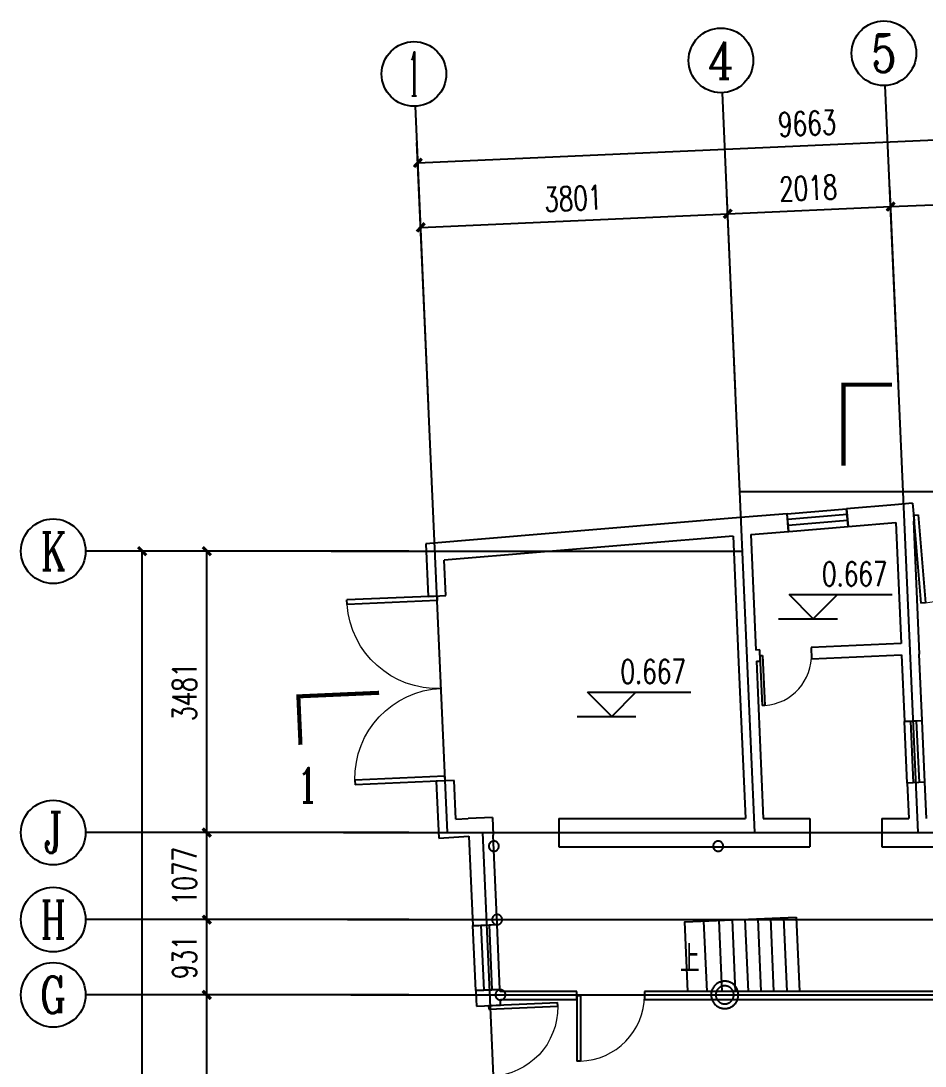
# Model space of a CAD drawing. Extents: x -20250 to 331240, y -699 to 63168.
# Drawn here: x 62194 to 73380, y 50067 to 62999 of the extents above; entities that cross this region are included whole.
import ezdxf
from ezdxf.enums import TextEntityAlignment as Align

# ---------------------------------------------------------------- set-up
doc = ezdxf.new("R2010")
doc.units = 0
doc.header["$LTSCALE"] = 1000
doc.header["$MEASUREMENT"] = 0
for name, color, linetype in [('AXIS', 3, 'Continuous'), ('AXIS_TEXT', 7, 'Continuous'), ('DIM_ELEV', 3, 'Continuous'), ('DIM_SYMB', 3, 'Continuous'), ('DOTE', 1, 'Continuous'), ('PUB_TEXT', 7, 'Continuous'), ('WALL', 9, 'Continuous'), ('WINDOW', 4, 'Continuous'), ('台阶', 3, 'Continuous'), ('柱子', 9, 'Continuous')]:
    doc.layers.add(name, color=color, linetype=linetype)
doc.styles.add('_TCH_AXIS', font='COMPLEX', dxfattribs={"bigfont": 'GBCBIG'})
doc.styles.add('_TCH_DIM', font='SIMPLEX', dxfattribs={"bigfont": 'GBCBIG'})
doc.styles.add('_TCH_DIM_T3', font='SIMPLEX', dxfattribs={"width": 0.705882, "bigfont": 'GBCBIG'})
doc.styles.add('_TCH_LABEL', font='COMPLEX', dxfattribs={"bigfont": 'GBCBIG'})
doc.styles.add('COMPLEX', font='COMPLEX')
doc.dimstyles.new('_TCH_ARCH&&100', dxfattribs={"dimtxt": 297.5, "dimasz": 100, "dimexe": 250, "dimexo": 300, "dimgap": 126.25, "dimtad": 1, "dimdec": 0, "dimzin": 0, "dimdsep": 46, "dimtxsty": '_TCH_DIM_T3', "dimblk": 'ARCHTICK', "dimcen": 0.09, "dimclrt": 7, "dimazin": 2, "dimtfac": 1, "dimtdec": 0, "dimtix": 1, "dimtmove": 2, "dimatfit": 3, "dimfxl": 1, "dimtolj": 1, "dimtzin": 0, "dimarcsym": 0})

# ---------------------------------------------------------------- blocks, each defined once
blk = doc.blocks.new('_ArchTick')
at = {"color": 0, "linetype": 'ByBlock', "const_width": 0.4}
blk.add_lwpolyline([(-0.5, -0.5), (0.5, 0.5)], dxfattribs=at)
blk = doc.blocks.new('*D10')
at = {"layer": 'AXIS', "color": 0, "lineweight": -2, "transparency": 16777216}
for p, q in [((76891, 58672), (76783, 61120)), ((73051, 58503), (72943, 60950)), ((72954, 60701), (76794, 60870))]:
    blk.add_line(p, q, dxfattribs=at)
at = {"layer": 'Defpoints', "color": 0, "transparency": 16777216}
for p in [(76794, 60870), (76904, 58372), (73064, 58203)]:
    blk.add_point(p, dxfattribs=at)
at = {"layer": 'AXIS', "color": 0, "lineweight": -2, "transparency": 16777216, "xscale": 100, "yscale": 100, "zscale": 100}
for p, rotation in [((76794, 60870), 2.524699027739362), ((72954, 60701), 182.5246990277393)]:
    blk.add_blockref('_ArchTick', p, dxfattribs=dict(at, rotation=rotation))
at = {"layer": 'AXIS', "color": 7, "transparency": 16777216, "insert": (74862, 61060), "char_height": 297.5, "attachment_point": 5, "rotation": 2.5247, "style": '_TCH_DIM_T3'}
blk.add_mtext('\\A1;3844', dxfattribs=at)
blk = doc.blocks.new('*D11')
at = {"layer": 'AXIS', "color": 0, "lineweight": -2, "transparency": 16777216}
for p, q in [((73051, 58503), (72943, 60950)), ((71035, 58414), (70927, 60861)), ((70938, 60612), (72954, 60701))]:
    blk.add_line(p, q, dxfattribs=at)
at = {"layer": 'Defpoints', "color": 0, "transparency": 16777216}
for p in [(72954, 60701), (73064, 58203), (71048, 58114)]:
    blk.add_point(p, dxfattribs=at)
at = {"layer": 'AXIS', "color": 0, "lineweight": -2, "transparency": 16777216, "xscale": 100, "yscale": 100, "zscale": 100}
for p, rotation in [((70938, 60612), 182.5246990277392), ((72954, 60701), 2.524699027739247)]:
    blk.add_blockref('_ArchTick', p, dxfattribs=dict(at, rotation=rotation))
at = {"layer": 'AXIS', "color": 7, "transparency": 16777216, "insert": (71934, 60931), "char_height": 297.5, "attachment_point": 5, "rotation": 2.5247, "style": '_TCH_DIM_T3'}
blk.add_mtext('\\A1;2018', dxfattribs=at)
blk = doc.blocks.new('*D12')
at = {"layer": 'AXIS', "color": 0, "lineweight": -2, "transparency": 16777216}
for p, q in [((71035, 58414), (70927, 60861)), ((67238, 58246), (67130, 60694)), ((67141, 60444), (70938, 60612))]:
    blk.add_line(p, q, dxfattribs=at)
at = {"layer": 'Defpoints', "color": 0, "transparency": 16777216}
for p in [(70938, 60612), (71048, 58114), (67251, 57947)]:
    blk.add_point(p, dxfattribs=at)
at = {"layer": 'AXIS', "color": 0, "lineweight": -2, "transparency": 16777216, "xscale": 100, "yscale": 100, "zscale": 100}
for p, rotation in [((70938, 60612), 2.524699027739285), ((67141, 60444), 182.5246990277393)]:
    blk.add_blockref('_ArchTick', p, dxfattribs=dict(at, rotation=rotation))
at = {"layer": 'AXIS', "color": 7, "transparency": 16777216, "insert": (69027, 60803), "char_height": 297.5, "attachment_point": 5, "rotation": 2.5247, "style": '_TCH_DIM_T3'}
blk.add_mtext('\\A1;3801', dxfattribs=at)
blk = doc.blocks.new('*D187')
at = {"layer": 'AXIS', "color": 0, "lineweight": -2, "transparency": 16777216}
for p, q in [((76891, 58672), (76748, 61919)), ((67105, 61243), (76759, 61669)), ((67238, 58246), (67094, 61493))]:
    blk.add_line(p, q, dxfattribs=at)
at = {"layer": 'Defpoints', "color": 0, "transparency": 16777216}
for p in [(76759, 61669), (76904, 58372), (67251, 57947)]:
    blk.add_point(p, dxfattribs=at)
at = {"layer": 'AXIS', "color": 0, "lineweight": -2, "transparency": 16777216, "xscale": 100, "yscale": 100, "zscale": 100}
for p, rotation in [((76759, 61669), 2.524699027739298), ((67105, 61243), 182.5246990277393)]:
    blk.add_blockref('_ArchTick', p, dxfattribs=dict(at, rotation=rotation))
at = {"layer": 'AXIS', "color": 7, "transparency": 16777216, "insert": (71920, 61731), "char_height": 297.5, "attachment_point": 5, "rotation": 2.5247, "style": '_TCH_DIM_T3'}
blk.add_mtext('\\A1;9663', dxfattribs=at)
blk = doc.blocks.new('*D207')
at = {"layer": 'AXIS', "color": 0, "lineweight": -2, "transparency": 16777216}
for p, q in [((66694, 50948), (64244, 50948)), ((64494, 46792), (64494, 50948)), ((66694, 46792), (64244, 46792))]:
    blk.add_line(p, q, dxfattribs=at)
at = {"layer": 'Defpoints', "color": 0, "transparency": 16777216}
for p in [(64494, 50948), (66994, 50948), (66994, 46792)]:
    blk.add_point(p, dxfattribs=at)
at = {"layer": 'AXIS', "color": 0, "lineweight": -2, "transparency": 16777216, "xscale": 100, "yscale": 100, "zscale": 100}
for p, rotation in [((64494, 50948), 90), ((64494, 46792), 270)]:
    blk.add_blockref('_ArchTick', p, dxfattribs=dict(at, rotation=rotation))
at = {"layer": 'AXIS', "color": 7, "transparency": 16777216, "insert": (64219, 48870), "char_height": 297.5, "attachment_point": 5, "rotation": 90, "style": '_TCH_DIM_T3'}
blk.add_mtext('\\A1;4157', dxfattribs=at)
blk = doc.blocks.new('*D208')
at = {"layer": 'AXIS', "color": 0, "lineweight": -2, "transparency": 16777216}
for p, q in [((66694, 51879), (64244, 51879)), ((64494, 50948), (64494, 51879)), ((66694, 50948), (64244, 50948))]:
    blk.add_line(p, q, dxfattribs=at)
at = {"layer": 'Defpoints', "color": 0, "transparency": 16777216}
for p in [(64494, 51879), (66994, 51879), (66994, 50948)]:
    blk.add_point(p, dxfattribs=at)
at = {"layer": 'AXIS', "color": 0, "lineweight": -2, "transparency": 16777216, "xscale": 100, "yscale": 100, "zscale": 100}
for p, rotation in [((64494, 51879), 90), ((64494, 50948), 270)]:
    blk.add_blockref('_ArchTick', p, dxfattribs=dict(at, rotation=rotation))
at = {"layer": 'AXIS', "color": 7, "transparency": 16777216, "insert": (64219, 51414), "char_height": 297.5, "attachment_point": 5, "rotation": 90, "style": '_TCH_DIM_T3'}
blk.add_mtext('\\A1;931', dxfattribs=at)
blk = doc.blocks.new('*D209')
at = {"layer": 'AXIS', "color": 0, "lineweight": -2, "transparency": 16777216}
for p, q in [((66694, 52956), (64244, 52956)), ((64494, 51879), (64494, 52956)), ((66694, 51879), (64244, 51879))]:
    blk.add_line(p, q, dxfattribs=at)
at = {"layer": 'Defpoints', "color": 0, "transparency": 16777216}
for p in [(64494, 52956), (66994, 52956), (66994, 51879)]:
    blk.add_point(p, dxfattribs=at)
at = {"layer": 'AXIS', "color": 0, "lineweight": -2, "transparency": 16777216, "xscale": 100, "yscale": 100, "zscale": 100}
for p, rotation in [((64494, 52956), 90), ((64494, 51879), 270)]:
    blk.add_blockref('_ArchTick', p, dxfattribs=dict(at, rotation=rotation))
at = {"layer": 'AXIS', "color": 7, "transparency": 16777216, "insert": (64219, 52418), "char_height": 297.5, "attachment_point": 5, "rotation": 90, "style": '_TCH_DIM_T3'}
blk.add_mtext('\\A1;1077', dxfattribs=at)
blk = doc.blocks.new('*D210')
at = {"layer": 'AXIS', "color": 0, "lineweight": -2, "transparency": 16777216}
for p, q in [((66694, 56438), (64244, 56438)), ((64494, 52956), (64494, 56438)), ((66694, 52956), (64244, 52956))]:
    blk.add_line(p, q, dxfattribs=at)
at = {"layer": 'Defpoints', "color": 0, "transparency": 16777216}
for p in [(64494, 56438), (66994, 56438), (66994, 52956)]:
    blk.add_point(p, dxfattribs=at)
at = {"layer": 'AXIS', "color": 0, "lineweight": -2, "transparency": 16777216, "xscale": 100, "yscale": 100, "zscale": 100}
for p, rotation in [((64494, 56438), 90), ((64494, 52956), 270)]:
    blk.add_blockref('_ArchTick', p, dxfattribs=dict(at, rotation=rotation))
at = {"layer": 'AXIS', "color": 7, "transparency": 16777216, "insert": (64219, 54697), "char_height": 297.5, "attachment_point": 5, "rotation": 90, "style": '_TCH_DIM_T3'}
blk.add_mtext('\\A1;3481', dxfattribs=at)
blk = doc.blocks.new('*D211')
at = {"layer": 'AXIS', "color": 0, "lineweight": -2, "transparency": 16777216}
for p, q in [((66694, 56438), (63444, 56438)), ((63694, 34637), (63694, 56438)), ((66694, 34637), (63444, 34637))]:
    blk.add_line(p, q, dxfattribs=at)
at = {"layer": 'Defpoints', "color": 0, "transparency": 16777216}
for p in [(63694, 56438), (66994, 56438), (66994, 34637)]:
    blk.add_point(p, dxfattribs=at)
at = {"layer": 'AXIS', "color": 0, "lineweight": -2, "transparency": 16777216, "xscale": 100, "yscale": 100, "zscale": 100}
for p, rotation in [((63694, 56438), 90), ((63694, 34637), 270)]:
    blk.add_blockref('_ArchTick', p, dxfattribs=dict(at, rotation=rotation))
at = {"layer": 'AXIS', "color": 7, "transparency": 16777216, "insert": (63419, 45537), "char_height": 297.5, "attachment_point": 5, "rotation": 90, "style": '_TCH_DIM_T3'}
blk.add_mtext('\\A1;21801', dxfattribs=at)
blk = doc.blocks.new('$TCHSYS$WIN2D')
for p, q in [((-0.5, 0.5), (0.5, 0.5)), ((-0.5, 0.5), (-0.5, -0.5)), ((0.5, 0.5), (0.5, -0.5)), ((0.5, 0.167), (-0.5, 0.167)), ((0.5, -0.167), (-0.5, -0.167)), ((-0.5, -0.5), (0.5, -0.5))]:
    blk.add_line(p, q)
blk = doc.blocks.new('$DorLib2D$00000001')
for p, q in [((0.45, 0.975), (0.5, 0.975)), ((0.45, 0), (0.45, 0.975)), ((0.5, 0), (0.5, 0.975)), ((0.5, 0), (0.45, 0))]:
    blk.add_line(p, q)
at = {"lineweight": 13}
blk.add_arc((0.475, 0), 0.975, 91.4693, 180, dxfattribs=at)
blk = doc.blocks.new('$DorLib2D$00000002')
for p, q in [((-0.5, 0), (-0.5, 0.4875)), ((-0.475, 0.4875), (-0.5, 0.4875)), ((-0.475, 0), (-0.475, 0.4875)), ((0.475, 0), (0.475, 0.4875)), ((0.475, 0.4875), (0.5, 0.4875)), ((0.5, 0), (0.5, 0.4875)), ((-0.5, 0), (-0.475, 0)), ((0.5, 0), (0.475, 0))]:
    blk.add_line(p, q)
at = {"lineweight": 13}
for centre, start, end in [((-0.4875, 0), 0, 88.5307), ((0.4875, 0), 91.4693, 180)]:
    blk.add_arc(centre, 0.4875, start, end, dxfattribs=at)
blk = doc.blocks.new('_AXISO')
blk.add_circle((0, 0), 0.5)
at = {"layer": 'AXIS_TEXT', "style": 'COMPLEX', "width": 1.041667}
blk.add_attdef('A', text='', height=0.56, dxfattribs=at).set_placement((-0.25, -0.28), (0.25, -0.28), align=Align.FIT)

msp = doc.modelspace()

# ---------------------------------------------------------------- linework, layer by layer
at = {"layer": 'AXIS'}
for p, q in [((71048.1, 58114.1), (70871.9, 62110.2)), ((73063.7, 58203), (72887.5, 62199.1)), ((67250.8, 57946.7), (67074.6, 61942.8)), ((66994.4, 56437.5), (62994.4, 56437.5)), ((66994.4, 52956.3), (62994.4, 52956.3)), ((66994.4, 51879.2), (62994.4, 51879.2)), ((66994.4, 50948.3), (62994.4, 50948.3))]:
    msp.add_line(p, q, dxfattribs=at)
for centre in [(72869.9, 62598.7), (70854.3, 62509.8), (67057, 62342.4)]:
    msp.add_circle(centre, 400, dxfattribs=at)
at = {"layer": 'DIM_ELEV'}
for p, q in [((71996.6, 55601.8), (71696.6, 55901.8)), ((71696.6, 55901.8), (72974.1, 55901.8)), ((71996.6, 55601.8), (72296.6, 55901.8)), ((71568.2, 55601.8), (72296.6, 55601.8)), ((69503.3, 54394.3), (69203.3, 54694.3)), ((69203.3, 54694.3), (70480.8, 54694.3)), ((69503.3, 54394.3), (69803.3, 54694.3)), ((69074.9, 54394.3), (69803.3, 54394.3))]:
    msp.add_line(p, q, dxfattribs=at)
at = {"layer": 'DIM_SYMB', "const_width": 50}
for points in [[(72370.2, 57497.4), (72370.2, 58497.4), (72970.2, 58497.4)], [(66625.7, 54685.6), (65626.7, 54641.5), (65653.1, 54042.1)]]:
    msp.add_lwpolyline(points, dxfattribs=at)
at = {"layer": 'DIM_SYMB'}
msp.add_lwpolyline([(70659.8, 51403.7, 0, 0, 0), (71349.1, 51434.1, 80, 0, 0), (71648.8, 51447.4, 0, 0, 0)], format="xyseb", dxfattribs=at)
at = {"layer": 'DOTE'}
for p, q in [((73295.1, 52956.3), (73063.7, 58203)), ((71275.5, 52956.3), (71048.1, 58114.1)), ((67470.8, 52956.3), (67250.8, 57946.7)), ((71089.4, 57175.8), (77956.9, 57175.8)), ((66033.1, 56437.5), (71122, 56437.5)), ((66186.6, 52956.3), (78143, 52956.3)), ((68761.4, 33644.6), (67909.9, 52956.3)), ((66234.1, 51879.2, 0), (78190.5, 51879.2, 0)), ((66275.2, 50948.3, 0), (78231.5, 50948.3, 0))]:
    msp.add_line(p, q, dxfattribs=at)
at = {"layer": 'WALL'}
for p, q in [((73225.5, 57030.8), (73006.1, 57012.6)), ((73225.5, 57030.8), (73243.8, 56811.6)), ((71673.8, 56901.7), (70993.9, 56845.1)), ((71692, 56682.5), (71673.8, 56901.7)), ((73006.1, 57012.6), (72408.7, 56962.9)), ((72408.7, 56962.9), (72427, 56743.6)), ((70993.9, 56845.1), (67203.2, 56529.6)), ((72427, 56743.6), (73015.8, 56792.6)), ((73015.8, 56792.6), (73081.9, 55294)), ((73243.8, 56811.6), (73235.2, 56810.9)), ((73235.2, 56810.9), (73307.9, 55163.8)), ((71223, 56643.4), (71692, 56682.5)), ((71223, 56643.4), (71286, 55214.8)), ((67203.2, 56529.6), (67231.9, 55878.2)), ((71003.6, 56625.2), (67432.3, 56327.9)), ((71003.6, 56625.2), (71072.4, 55065.2)), ((67451.7, 55887.9), (67432.3, 56327.9)), ((67231.9, 55878.2), (67451.7, 55887.9)), ((73081.9, 55294), (71970.2, 55244.9)), ((71970.2, 55244.9), (71976.3, 55105.1)), ((71334.2, 55216.9), (71286, 55214.8)), ((71340.3, 55077), (71334.2, 55216.9)), ((71976.3, 55105.1), (73088.1, 55154.1)), ((73088.1, 55154.1), (73124.4, 54331.1)), ((73344.1, 54340.8), (73307.9, 55163.8)), ((71072.4, 55065.2), (71157.7, 53131.3)), ((71292.2, 55074.9), (71340.3, 55077)), ((71292.2, 55074.9), (71377.9, 53131.3)), ((73124.4, 54331.1), (73344.1, 54340.8)), ((67552.5, 53601.8), (67332.7, 53592.1)), ((67332.7, 53592.1), (67363.8, 52886.4)), ((67573.7, 53121), (67552.5, 53601.8)), ((73377.7, 53579), (73158, 53569.3)), ((73158, 53569.3), (73177.3, 53131.3)), ((73397.5, 53131.3), (73377.7, 53579)), ((67573.7, 53121), (67727, 53131.4)), ((68026.7, 53144.6), (67727, 53131.3)), ((67727, 53131.3), (67727, 53131.4)), ((68026.7, 53144.6), (68036.4, 52924.7)), ((68848.2, 53131.3), (71157.7, 53131.3)), ((68848.2, 53131.3), (68848.2, 52781.3)), ((71377.9, 53131.3), (71954.4, 53131.3)), ((71954.4, 53131.3), (71954.4, 52781.3)), ((72843.5, 53131.3), (73177.3, 53131.3)), ((72843.5, 53131.3), (72843.5, 52781.3)), ((67363.8, 52886.4), (67736.7, 52911.5)), ((67736.7, 52911.5), (67785.5, 51804.3)), ((68085.2, 51817.5), (68036.4, 52924.7)), ((68848.2, 52781.3), (71173.1, 52781.3)), ((71173.1, 52781.3), (71954.4, 52781.3)), ((72843.5, 52781.3), (73192.7, 52781.3)), ((73192.7, 52781.3), (74064.5, 52781.3)), ((67785.5, 51804.3), (68085.2, 51817.5)), ((68120.6, 51016.2), (67820.9, 51003)), ((67820.9, 51003), (67825.8, 50890.8)), ((68121.7, 50990.8), (68120.6, 51016.2)), ((69073.2, 50990.8), (68121.7, 50990.8)), ((69073.2, 50890.8), (69073.2, 50990.8)), ((74143.5, 50990.8), (69906.7, 50990.8)), ((69906.7, 50990.8), (69906.7, 50890.8)), ((67825.8, 50890.8), (67829.4, 50809)), ((68126.1, 50890.8), (69073.2, 50890.8)), ((68129.1, 50822.2), (68126.1, 50890.8)), ((69906.7, 50890.8), (74288, 50890.8)), ((67829.4, 50809), (68129.1, 50822.2))]:
    msp.add_line(p, q, dxfattribs=at)
at = {"layer": '台阶'}
for points in [[(71825, 50990.8), (70443.7, 50990.8), (70405.8, 51850), (71784.4, 51910.7)], [(70639.7, 51860.3), (70678, 50990.8)], [(70827.7, 51868.6), (70866.4, 50990.8)], [(70991.6, 51875.8), (71030.6, 50990.8)], [(71151, 51882.8), (71190.3, 50990.8)], [(71309.4, 51889.8), (71349.1, 50990.8)], [(71466.2, 51896.7), (71506.1, 50990.8)], [(71628.7, 51903.9), (71668.9, 50990.8)], [(71784.4, 51910.7), (71825, 50990.8)]]:
    msp.add_lwpolyline(points, dxfattribs=at)
at = {"layer": '柱子'}
for points in [[(68107.8, 52788), (68107.8, 52791.2), (68107.5, 52794.4), (68107.1, 52797.5), (68106.6, 52800.6), (68105.9, 52803.6), (68105, 52806.6), (68104, 52809.5), (68102.9, 52812.3), (68101.7, 52815.1), (68100.3, 52817.8), (68098.8, 52820.4), (68097.2, 52823), (68095.4, 52825.4), (68093.5, 52827.8), (68091.6, 52830.1), (68089.5, 52832.2), (68087.3, 52834.3), (68085.1, 52836.2), (68082.7, 52838.1), (68080.3, 52839.9), (68077.7, 52841.5), (68075.1, 52843), (68072.4, 52844.4), (68069.6, 52845.6), (68066.8, 52846.7), (68063.9, 52847.7), (68060.9, 52848.6), (68057.9, 52849.3), (68054.8, 52849.8), (68051.7, 52850.2), (68048.5, 52850.5), (68045.3, 52850.6), (68042.1, 52850.5), (68038.9, 52850.2), (68035.8, 52849.8), (68032.7, 52849.3), (68029.7, 52848.6), (68026.7, 52847.7), (68023.8, 52846.7), (68021, 52845.6), (68018.2, 52844.4), (68015.5, 52843), (68012.9, 52841.5), (68010.3, 52839.9), (68007.9, 52838.1), (68005.5, 52836.2), (68003.3, 52834.3), (68001.1, 52832.2), (67999, 52830.1), (67997, 52827.8), (67995.2, 52825.4), (67993.4, 52823), (67991.8, 52820.4), (67990.3, 52817.8), (67988.9, 52815.1), (67987.7, 52812.3), (67986.6, 52809.5), (67985.6, 52806.6), (67984.7, 52803.6), (67984, 52800.6), (67983.5, 52797.5), (67983.1, 52794.4), (67982.8, 52791.2), (67982.8, 52788), (67982.8, 52784.8), (67983.1, 52781.6), (67983.5, 52778.5), (67984, 52775.4), (67984.7, 52772.4), (67985.6, 52769.4), (67986.6, 52766.5), (67987.7, 52763.7), (67988.9, 52760.9), (67990.3, 52758.2), (67991.8, 52755.6), (67993.4, 52753.1), (67995.2, 52750.6), (67997, 52748.2), (67999, 52746), (68001.1, 52743.8), (68003.3, 52741.7), (68005.5, 52739.7), (68007.9, 52737.9), (68010.3, 52736.2), (68012.9, 52734.5), (68015.5, 52733), (68018.2, 52731.7), (68021, 52730.4), (68023.8, 52729.3), (68026.7, 52728.3), (68029.7, 52727.4), (68032.7, 52726.7), (68035.8, 52726.2), (68038.9, 52725.8), (68042.1, 52725.6), (68045.3, 52725.5), (68048.5, 52725.6), (68051.7, 52725.8), (68054.8, 52726.2), (68057.9, 52726.7), (68060.9, 52727.4), (68063.9, 52728.3), (68066.8, 52729.3), (68069.6, 52730.4), (68072.4, 52731.7), (68075.1, 52733), (68077.7, 52734.5), (68080.3, 52736.2), (68082.7, 52737.9), (68085.1, 52739.7), (68087.3, 52741.7), (68089.5, 52743.8), (68091.6, 52746), (68093.5, 52748.2), (68095.4, 52750.6), (68097.2, 52753.1), (68098.8, 52755.6), (68100.3, 52758.2), (68101.7, 52760.9), (68102.9, 52763.7), (68104, 52766.5), (68105, 52769.4), (68105.9, 52772.4), (68106.6, 52775.4), (68107.1, 52778.5), (68107.5, 52781.6), (68107.8, 52784.8)], [(70882.8, 52788), (70882.8, 52791.2), (70882.5, 52794.4), (70882.1, 52797.5), (70881.6, 52800.6), (70880.9, 52803.6), (70880, 52806.6), (70879, 52809.5), (70877.9, 52812.3), (70876.7, 52815.1), (70875.3, 52817.8), (70873.8, 52820.4), (70872.1, 52823), (70870.4, 52825.4), (70868.5, 52827.8), (70866.6, 52830.1), (70864.5, 52832.2), (70862.3, 52834.3), (70860.1, 52836.2), (70857.7, 52838.1), (70855.2, 52839.9), (70852.7, 52841.5), (70850.1, 52843), (70847.4, 52844.4), (70844.6, 52845.6), (70841.8, 52846.7), (70838.9, 52847.7), (70835.9, 52848.6), (70832.9, 52849.3), (70829.8, 52849.8), (70826.7, 52850.2), (70823.5, 52850.5), (70820.3, 52850.6), (70817.1, 52850.5), (70813.9, 52850.2), (70810.8, 52849.8), (70807.7, 52849.3), (70804.7, 52848.6), (70801.7, 52847.7), (70798.8, 52846.7), (70796, 52845.6), (70793.2, 52844.4), (70790.5, 52843), (70787.9, 52841.5), (70785.3, 52839.9), (70782.9, 52838.1), (70780.5, 52836.2), (70778.3, 52834.3), (70776.1, 52832.2), (70774, 52830.1), (70772, 52827.8), (70770.2, 52825.4), (70768.4, 52823), (70766.8, 52820.4), (70765.3, 52817.8), (70763.9, 52815.1), (70762.7, 52812.3), (70761.5, 52809.5), (70760.6, 52806.6), (70759.7, 52803.6), (70759, 52800.6), (70758.5, 52797.5), (70758.1, 52794.4), (70757.8, 52791.2), (70757.8, 52788), (70757.8, 52784.8), (70758.1, 52781.6), (70758.5, 52778.5), (70759, 52775.4), (70759.7, 52772.4), (70760.6, 52769.4), (70761.5, 52766.5), (70762.7, 52763.7), (70763.9, 52760.9), (70765.3, 52758.2), (70766.8, 52755.6), (70768.4, 52753.1), (70770.2, 52750.6), (70772, 52748.2), (70774, 52746), (70776.1, 52743.8), (70778.3, 52741.7), (70780.5, 52739.8), (70782.9, 52737.9), (70785.3, 52736.2), (70787.9, 52734.5), (70790.5, 52733), (70793.2, 52731.7), (70796, 52730.4), (70798.8, 52729.3), (70801.7, 52728.3), (70804.7, 52727.4), (70807.7, 52726.7), (70810.8, 52726.2), (70813.9, 52725.8), (70817.1, 52725.6), (70820.3, 52725.5), (70823.5, 52725.6), (70826.7, 52725.8), (70829.8, 52726.2), (70832.9, 52726.7), (70835.9, 52727.4), (70838.9, 52728.3), (70841.8, 52729.3), (70844.6, 52730.4), (70847.4, 52731.7), (70850.1, 52733), (70852.7, 52734.5), (70855.2, 52736.2), (70857.7, 52737.9), (70860.1, 52739.8), (70862.3, 52741.7), (70864.5, 52743.8), (70866.6, 52746), (70868.5, 52748.2), (70870.4, 52750.6), (70872.1, 52753.1), (70873.8, 52755.6), (70875.3, 52758.2), (70876.7, 52760.9), (70877.9, 52763.7), (70879, 52766.5), (70880, 52769.4), (70880.9, 52772.4), (70881.6, 52775.4), (70882.1, 52778.5), (70882.5, 52781.6), (70882.8, 52784.8)], [(68148, 51879.2), (68147.9, 51882.5), (68147.7, 51885.7), (68147.3, 51888.8), (68146.7, 51891.8), (68146, 51894.9), (68145.2, 51897.8), (68144.2, 51900.7), (68143.1, 51903.6), (68141.8, 51906.3), (68140.4, 51909.1), (68138.9, 51911.7), (68137.3, 51914.2), (68135.5, 51916.7), (68133.7, 51919), (68131.7, 51921.3), (68129.6, 51923.5), (68127.5, 51925.5), (68125.2, 51927.5), (68122.8, 51929.4), (68120.4, 51931.1), (68117.9, 51932.7), (68115.2, 51934.2), (68112.5, 51935.6), (68109.8, 51936.9), (68106.9, 51938), (68104, 51939), (68101.1, 51939.8), (68098, 51940.5), (68095, 51941.1), (68091.8, 51941.5), (68088.7, 51941.7), (68085.4, 51941.8), (68082.2, 51941.7), (68079, 51941.5), (68075.9, 51941.1), (68072.8, 51940.5), (68069.8, 51939.8), (68066.9, 51939), (68063.9, 51938), (68061.1, 51936.9), (68058.3, 51935.6), (68055.6, 51934.2), (68053, 51932.7), (68050.5, 51931.1), (68048, 51929.4), (68045.7, 51927.5), (68043.4, 51925.5), (68041.2, 51923.5), (68039.2, 51921.3), (68037.2, 51919), (68035.3, 51916.7), (68033.6, 51914.2), (68032, 51911.7), (68030.5, 51909.1), (68029.1, 51906.3), (68027.8, 51903.6), (68026.7, 51900.7), (68025.7, 51897.8), (68024.9, 51894.9), (68024.2, 51891.8), (68023.6, 51888.8), (68023.2, 51885.7), (68023, 51882.5), (68022.9, 51879.2), (68023, 51876), (68023.2, 51872.9), (68023.6, 51869.7), (68024.2, 51866.7), (68024.9, 51863.6), (68025.7, 51860.7), (68026.7, 51857.8), (68027.8, 51854.9), (68029.1, 51852.2), (68030.5, 51849.5), (68032, 51846.8), (68033.6, 51844.3), (68035.3, 51841.8), (68037.2, 51839.5), (68039.2, 51837.2), (68041.2, 51835.1), (68043.4, 51833), (68045.7, 51831), (68048, 51829.2), (68050.5, 51827.4), (68053, 51825.8), (68055.6, 51824.3), (68058.3, 51822.9), (68061.1, 51821.6), (68063.9, 51820.5), (68066.9, 51819.5), (68069.8, 51818.7), (68072.8, 51818), (68075.9, 51817.4), (68079, 51817), (68082.2, 51816.8), (68085.4, 51816.7), (68088.7, 51816.8), (68091.8, 51817), (68095, 51817.4), (68098, 51818), (68101.1, 51818.7), (68104, 51819.5), (68106.9, 51820.5), (68109.8, 51821.6), (68112.5, 51822.9), (68115.2, 51824.3), (68117.9, 51825.8), (68120.4, 51827.4), (68122.8, 51829.2), (68125.2, 51831), (68127.5, 51833), (68129.6, 51835.1), (68131.7, 51837.2), (68133.7, 51839.5), (68135.5, 51841.8), (68137.3, 51844.3), (68138.9, 51846.8), (68140.4, 51849.5), (68141.8, 51852.2), (68143.1, 51854.9), (68144.2, 51857.8), (68145.2, 51860.7), (68146, 51863.6), (68146.7, 51866.7), (68147.3, 51869.7), (68147.7, 51872.9), (68147.9, 51876)], [(71070.2, 50948.3), (71070, 50957), (71069.3, 50965.5), (71068.3, 50974), (71066.8, 50982.3), (71064.9, 50990.4), (71062.6, 50998.4), (71059.9, 51006.3), (71056.9, 51013.9), (71053.5, 51021.4), (71049.8, 51028.7), (71045.7, 51035.8), (71041.4, 51042.6), (71036.6, 51049.2), (71031.6, 51055.6), (71026.3, 51061.7), (71020.7, 51067.6), (71014.9, 51073.2), (71008.7, 51078.5), (71002.4, 51083.5), (70995.7, 51088.2), (70988.9, 51092.6), (70981.8, 51096.7), (70974.5, 51100.4), (70967.1, 51103.8), (70959.4, 51106.8), (70951.6, 51109.5), (70943.6, 51111.7), (70935.4, 51113.7), (70927.1, 51115.1), (70918.7, 51116.2), (70910.1, 51116.8), (70901.4, 51117.1), (70892.7, 51116.8), (70884.2, 51116.2), (70875.7, 51115.1), (70867.4, 51113.7), (70859.3, 51111.7), (70851.2, 51109.5), (70843.4, 51106.8), (70835.7, 51103.8), (70828.3, 51100.4), (70821, 51096.7), (70813.9, 51092.6), (70807.1, 51088.2), (70800.5, 51083.5), (70794.1, 51078.5), (70787.9, 51073.2), (70782.1, 51067.6), (70776.5, 51061.7), (70771.2, 51055.6), (70766.2, 51049.2), (70761.5, 51042.6), (70757.1, 51035.8), (70753, 51028.7), (70749.3, 51021.4), (70745.9, 51013.9), (70742.9, 51006.3), (70740.2, 50998.4), (70737.9, 50990.4), (70736, 50982.3), (70734.6, 50974), (70733.5, 50965.5), (70732.8, 50957), (70732.6, 50948.3), (70732.8, 50939.6), (70733.5, 50931), (70734.6, 50922.6), (70736, 50914.3), (70737.9, 50906.1), (70740.2, 50898.1), (70742.9, 50890.3), (70745.9, 50882.6), (70749.3, 50875.1), (70753, 50867.9), (70757.1, 50860.8), (70761.5, 50853.9), (70766.2, 50847.3), (70771.2, 50840.9), (70776.5, 50834.8), (70782.1, 50829), (70787.9, 50823.4), (70794.1, 50818.1), (70800.5, 50813), (70807.1, 50808.3), (70813.9, 50803.9), (70821, 50799.9), (70828.3, 50796.2), (70835.7, 50792.7), (70843.4, 50789.7), (70851.2, 50787.1), (70859.3, 50784.8), (70867.4, 50782.9), (70875.7, 50781.4), (70884.2, 50780.4), (70892.7, 50779.7), (70901.4, 50779.5), (70910.1, 50779.7), (70918.7, 50780.4), (70927.1, 50781.4), (70935.4, 50782.9), (70943.6, 50784.8), (70951.6, 50787.1), (70959.4, 50789.7), (70967.1, 50792.7), (70974.5, 50796.2), (70981.8, 50799.9), (70988.9, 50803.9), (70995.7, 50808.3), (71002.4, 50813), (71008.7, 50818.1), (71014.9, 50823.4), (71020.7, 50829), (71026.3, 50834.8), (71031.6, 50840.9), (71036.6, 50847.3), (71041.4, 50853.9), (71045.7, 50860.8), (71049.8, 50867.9), (71053.5, 50875.1), (71056.9, 50882.6), (71059.9, 50890.3), (71062.6, 50898.1), (71064.9, 50906.1), (71066.8, 50914.3), (71068.3, 50922.6), (71069.3, 50931), (71070, 50939.6)], [(68189, 50948.3), (68188.9, 50951.5), (68188.7, 50954.7), (68188.3, 50957.8), (68187.8, 50960.9), (68187.1, 50963.9), (68186.2, 50966.9), (68185.2, 50969.8), (68184.1, 50972.6), (68182.9, 50975.4), (68181.5, 50978.1), (68180, 50980.7), (68178.3, 50983.2), (68176.6, 50985.7), (68174.7, 50988), (68172.8, 50990.3), (68170.7, 50992.5), (68168.5, 50994.6), (68166.3, 50996.5), (68163.9, 50998.4), (68161.4, 51000.1), (68158.9, 51001.7), (68156.3, 51003.2), (68153.6, 51004.7), (68150.8, 51005.9), (68148, 51007), (68145.1, 51008), (68142.1, 51008.8), (68139.1, 51009.5), (68136, 51010.1), (68132.9, 51010.5), (68129.7, 51010.7), (68126.5, 51010.8), (68123.3, 51010.7), (68120.1, 51010.5), (68117, 51010.1), (68113.9, 51009.5), (68110.9, 51008.8), (68107.9, 51008), (68105, 51007), (68102.2, 51005.9), (68099.4, 51004.7), (68096.7, 51003.2), (68094.1, 51001.7), (68091.5, 51000.1), (68089.1, 50998.4), (68086.7, 50996.5), (68084.4, 50994.6), (68082.3, 50992.5), (68080.2, 50990.3), (68078.2, 50988.1), (68076.4, 50985.7), (68074.6, 50983.2), (68073, 50980.7), (68071.5, 50978.1), (68070.1, 50975.4), (68068.9, 50972.6), (68067.7, 50969.8), (68066.8, 50966.9), (68065.9, 50963.9), (68065.2, 50960.9), (68064.7, 50957.8), (68064.3, 50954.7), (68064, 50951.5), (68063.9, 50948.3), (68064, 50945.1), (68064.3, 50941.9), (68064.7, 50938.7), (68065.2, 50935.7), (68065.9, 50932.7), (68066.8, 50929.7), (68067.7, 50926.8), (68068.9, 50923.9), (68070.1, 50921.2), (68071.5, 50918.5), (68073, 50915.9), (68074.6, 50913.3), (68076.4, 50910.9), (68078.2, 50908.5), (68080.2, 50906.2), (68082.3, 50904.1), (68084.4, 50902), (68086.7, 50900), (68089.1, 50898.2), (68091.5, 50896.4), (68094.1, 50894.8), (68096.7, 50893.3), (68099.4, 50891.9), (68102.2, 50890.7), (68105, 50889.5), (68107.9, 50888.6), (68110.9, 50887.7), (68113.9, 50887), (68117, 50886.5), (68120.1, 50886.1), (68123.3, 50885.8), (68126.5, 50885.7), (68129.7, 50885.8), (68132.9, 50886.1), (68136, 50886.5), (68139.1, 50887), (68142.1, 50887.7), (68145.1, 50888.6), (68148, 50889.5), (68150.8, 50890.7), (68153.6, 50891.9), (68156.3, 50893.3), (68158.9, 50894.8), (68161.4, 50896.4), (68163.9, 50898.2), (68166.3, 50900), (68168.5, 50902), (68170.7, 50904.1), (68172.8, 50906.2), (68174.7, 50908.5), (68176.6, 50910.9), (68178.3, 50913.3), (68180, 50915.9), (68181.5, 50918.5), (68182.9, 50921.2), (68184.1, 50923.9), (68185.2, 50926.8), (68186.2, 50929.7), (68187.1, 50932.7), (68187.8, 50935.7), (68188.3, 50938.7), (68188.7, 50941.9), (68188.9, 50945.1)], [(71013.2, 50948.3), (71013, 50954), (71012.6, 50959.7), (71011.9, 50965.3), (71010.9, 50970.8), (71009.7, 50976.2), (71008.2, 50981.5), (71006.4, 50986.7), (71004.4, 50991.7), (71002.1, 50996.7), (70999.7, 51001.5), (70997, 51006.2), (70994.1, 51010.7), (70991, 51015.1), (70987.6, 51019.3), (70984.1, 51023.4), (70980.4, 51027.3), (70976.5, 51031), (70972.5, 51034.5), (70968.3, 51037.8), (70963.9, 51040.9), (70959.3, 51043.9), (70954.7, 51046.6), (70949.8, 51049), (70944.9, 51051.2), (70939.8, 51053.3), (70934.6, 51055), (70929.3, 51056.5), (70923.9, 51057.8), (70918.4, 51058.8), (70912.8, 51059.5), (70907.2, 51059.9), (70901.4, 51060.1), (70895.7, 51059.9), (70890, 51059.5), (70884.4, 51058.8), (70878.9, 51057.8), (70873.5, 51056.5), (70868.2, 51055), (70863, 51053.3), (70857.9, 51051.2), (70853, 51049), (70848.2, 51046.6), (70843.5, 51043.9), (70838.9, 51040.9), (70834.6, 51037.8), (70830.3, 51034.5), (70826.3, 51031), (70822.4, 51027.3), (70818.7, 51023.4), (70815.2, 51019.3), (70811.9, 51015.1), (70808.7, 51010.7), (70805.8, 51006.2), (70803.1, 51001.5), (70800.7, 50996.7), (70798.4, 50991.7), (70796.4, 50986.7), (70794.7, 50981.5), (70793.2, 50976.2), (70791.9, 50970.8), (70790.9, 50965.3), (70790.2, 50959.7), (70789.8, 50954), (70789.6, 50948.3), (70789.8, 50942.5), (70790.2, 50936.9), (70790.9, 50931.3), (70791.9, 50925.8), (70793.2, 50920.4), (70794.7, 50915.1), (70796.4, 50909.9), (70798.4, 50904.8), (70800.7, 50899.8), (70803.1, 50895), (70805.8, 50890.3), (70808.7, 50885.8), (70811.9, 50881.4), (70815.2, 50877.2), (70818.7, 50873.2), (70822.4, 50869.3), (70826.3, 50865.6), (70830.3, 50862.1), (70834.6, 50858.7), (70838.9, 50855.6), (70843.5, 50852.7), (70848.2, 50850), (70853, 50847.5), (70857.9, 50845.3), (70863, 50843.3), (70868.2, 50841.5), (70873.5, 50840), (70878.9, 50838.8), (70884.4, 50837.8), (70890, 50837.1), (70895.7, 50836.7), (70901.4, 50836.5), (70907.2, 50836.7), (70912.8, 50837.1), (70918.4, 50837.8), (70923.9, 50838.8), (70929.3, 50840), (70934.6, 50841.5), (70939.8, 50843.3), (70944.9, 50845.3), (70949.8, 50847.5), (70954.7, 50850), (70959.3, 50852.7), (70963.9, 50855.6), (70968.3, 50858.7), (70972.5, 50862.1), (70976.5, 50865.6), (70980.4, 50869.3), (70984.1, 50873.2), (70987.6, 50877.2), (70991, 50881.4), (70994.1, 50885.8), (70997, 50890.3), (70999.7, 50895), (71002.1, 50899.8), (71004.4, 50904.8), (71006.4, 50909.9), (71008.2, 50915.1), (71009.7, 50920.4), (71010.9, 50925.8), (71011.9, 50931.3), (71012.6, 50936.9), (71013, 50942.5)]]:
    msp.add_lwpolyline(points, close=True, dxfattribs=at)

# ---------------------------------------------------------------- block references
at = {"layer": 'AXIS'}
ref = msp.add_blockref('_AXISO', (62594.4, 56437.5), dxfattribs=dict(at, xscale=800, yscale=800, zscale=800))
ref.add_attrib('A', 'K', dxfattribs={"layer": 'AXIS_TEXT', "height": 465.9, "style": '_TCH_AXIS', "width": 0.736842}).set_placement((62439.1, 56204.6), (62749.7, 56204.6), align=Align.FIT)
ref = msp.add_blockref('_AXISO', (62594.4, 52956.3), dxfattribs=dict(at, xscale=800, yscale=800, zscale=800))
ref.add_attrib('A', 'J', dxfattribs={"layer": 'AXIS_TEXT', "height": 505.6, "style": '_TCH_AXIS', "width": 0.909091}).set_placement((62474, 52703.5), (62714.8, 52703.5), align=Align.FIT)
ref = msp.add_blockref('_AXISO', (62594.4, 51879.2), dxfattribs=dict(at, xscale=800, yscale=800, zscale=800))
ref.add_attrib('A', 'H', dxfattribs={"layer": 'AXIS_TEXT', "height": 465.9, "style": '_TCH_AXIS', "width": 0.7}).set_placement((62439.1, 51646.3), (62749.7, 51646.3), align=Align.FIT)
ref = msp.add_blockref('_AXISO', (62594.4, 50948.3), dxfattribs=dict(at, xscale=800, yscale=800, zscale=800))
ref.add_attrib('A', 'G', dxfattribs={"layer": 'AXIS_TEXT', "height": 455.7, "style": '_TCH_AXIS', "width": 0.833333}).set_placement((62431.6, 50720.4), (62757.1, 50720.4), align=Align.FIT)
at = {"layer": 'WINDOW'}
for name, p, xscale, yscale, zscale, rotation in [('$TCHSYS$WIN2D', (72050.4, 56822.7), -737.5062200142647, 220, -737.5062200142647, 184.7575611724734), ('$DorLib2D$00000001', (73795.5, 56927.8), 1118.886922643025, 1118.886922643025, 1118.886922643025, 184.7573019088532), ('$DorLib2D$00000002', (67392.2, 54740), 2288.315918124586, -2288.315918124586, 2288.315918124586, 272.5247040169883), ('$DorLib2D$00000001', (71655.2, 55161), -636.6480463764585, -636.6480463764585, -636.6480463764585, 2.524896605280472), ('$TCHSYS$WIN2D', (73251, 53955), -762.4900936385427, 220, -762.4900936385427, 272.5248966052808), ('$TCHSYS$WIN2D', (67953.1, 51410.3), -802.1169976530753, -300, -802.1169976530753, 272.5246988094027), ('$DorLib2D$00000001', (67998.6, 50377.5), -877.1145929087722, 877.1145929087722, -877.1145929087722, 272.5246988094024), ('$DorLib2D$00000001', (69490, 50940.8), -833.5541992187791, -833.5541992187791, -833.5541992187791, 359.9999999999992)]:
    msp.add_blockref(name, p, dxfattribs=dict(at, xscale=xscale, yscale=yscale, zscale=zscale, rotation=rotation))

# ---------------------------------------------------------------- texts
at = {"layer": 'AXIS_TEXT', "style": '_TCH_AXIS'}
for s, height, p, p2 in [('4', 455.7, (70691.5, 62282), (71017, 62282)), ('5', 465.9, (72714.6, 62365.7), (73025.2, 62365.7)), ('1', 544.8, (66992.1, 62070), (67121.8, 62070))]:
    msp.add_text(s, height=height, dxfattribs=at).set_placement(p, p2, align=Align.FIT)
at = {"layer": 'PUB_TEXT', "width": 0.705882}
for s, height, style, p in [('0.667', 297.5, '_TCH_DIM', (72104.1, 56006.8)), ('0.667', 297.5, '_TCH_DIM', (69610.8, 54799.3)), ('1', 425, '_TCH_LABEL', (65610.8, 53330.1))]:
    msp.add_text(s, height=height, dxfattribs=dict(at, style=style)).set_placement(p)
at = {"layer": 'PUB_TEXT', "style": '_TCH_DIM'}
msp.add_text('上', height=337.6, dxfattribs=at).set_placement((70346.4, 51224.1))

# ---------------------------------------------------------------- dimensions: what is measured, and where the dimension line sits
at = {"layer": 'AXIS'}
for p1, p2, distance, picture, middle in [((67250.8, 57946.7), (76904.2, 58372.3), 3300, '*D187', (71920, 61731)), ((73063.7, 58203), (76904.2, 58372.3), 2500, '*D10', (74861.7, 61060)), ((71048.1, 58114.1), (73063.7, 58203), 2500, '*D11', (71933.7, 60930.9)), ((67250.8, 57946.7), (71048.1, 58114.1), 2500, '*D12', (69027.2, 60802.7)), ((66994.4, 34636.9), (66994.4, 56437.5), 3300, '*D211', (63419.4, 45537.2)), ((66994.4, 52956.3), (66994.4, 56437.5), 2500, '*D210', (64219.4, 54696.9)), ((66994.4, 51879.2), (66994.4, 52956.3), 2500, '*D209', (64219.4, 52417.8)), ((66994.4, 50948.3), (66994.4, 51879.2), 2500, '*D208', (64219.4, 51413.8)), ((66994.4, 46791.6), (66994.4, 50948.3), 2500, '*D207', (64219.4, 48869.9))]:
    dim = msp.add_aligned_dim(p1=p1, p2=p2, distance=distance, dimstyle='_TCH_ARCH&&100', dxfattribs=at)
    dim.commit()
    dim.dimension.update_dxf_attribs({"geometry": picture, "text_midpoint": middle})

doc.saveas('drawing.dxf')
